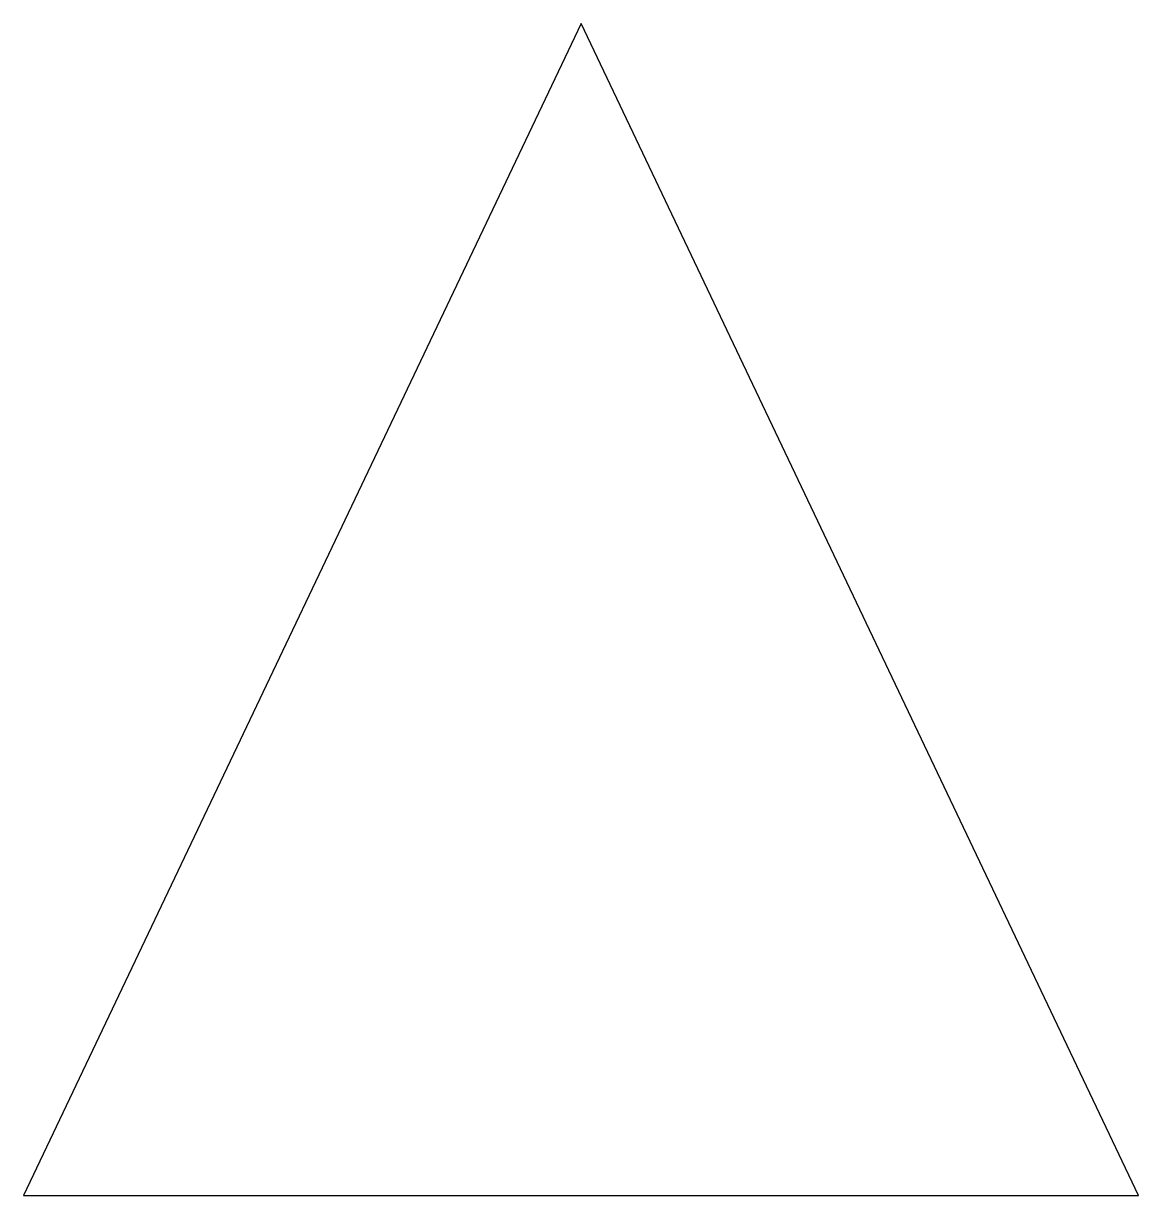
# Model space of a CAD drawing. Header units: metres. Extents: x -213.7 to -195.6, y 47.3 to 66.3.
import ezdxf

# ---------------------------------------------------------------- set-up
doc = ezdxf.new("R2010")
doc.units = ezdxf.units.M

msp = doc.modelspace()

# ---------------------------------------------------------------- linework, layer by layer
msp.add_lwpolyline([(-213.668, 47.305), (-195.582, 47.305), (-204.625, 66.319)], close=True)

doc.saveas('drawing.dxf')
